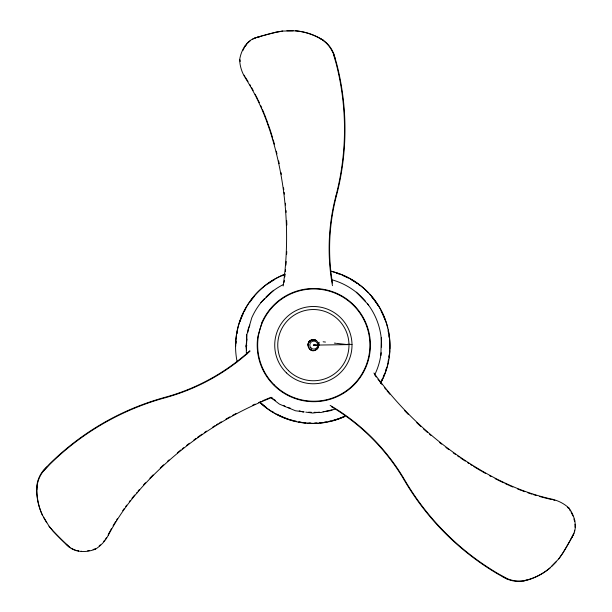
<?xml version="1.0" encoding="UTF-8"?>
<svg xmlns="http://www.w3.org/2000/svg" width="612" height="612" viewBox="0 0 612 612"><rect width="100%" height="100%" fill="white"/><g stroke="black" fill="none" stroke-linecap="round" stroke-linejoin="round"><path stroke-width="0.92" d="M246.292 352.428L246.69 334.71M246.514 348.174L246.468 349.988L245.932 345.887L246.865 345.765M246.613 343.646L246.82 334.726L251.784 317.743A67.779 67.779 0 0 1 264.652 298.419M380.901 355.48L381.307 337.755M42.511 515.312A61.996 61.56 -30 0 1 36.858 489.699L37.148 485.523A29.682 29.468 -30 0 1 42.664 472.059L49.832 464.347A260.949 259.113 -30 0 1 165.225 397.724A206.32 204.867 -30 0 0 250.025 351.15M318.064 347.853C308.907 358.686 302.504 335.843 316.014 340.394L311.883 339.912M319.127 342.269L318.783 345.214L313.367 345.137L347.884 344.61L347.945 344.074L347.547 344.617L336.745 343.37M307.928 345.222C307.76 341.159 312.617 338.291 316.083 340.44M245.978 346.239L246.927 339.033M247.799 332.415L248.25 328.942L249.841 325.102M573.88 533.098L573.352 534.498A22.116 21.963 45 0 1 571.218 538.43A324.383 322.103 45 0 1 570.177 540.327M502.238 576.435L507.83 579.35A29.682 29.468 45 0 0 522.258 581.186L526.366 580.39A61.996 61.56 45 0 0 549.645 568.296L559.123 558.488L562.879 553.064A324.383 322.103 45 0 0 571.539 538.109L574.209 532.777A22.116 21.963 45 0 0 575.372 525.417L574.852 520.957A33.584 33.346 45 0 0 568.892 507.991A36.605 36.345 45 0 0 552.093 499.224A223.311 221.743 45 0 1 503.798 482.44L497.862 479.578A346.759 344.319 45 0 1 373.917 373.022M283.172 285.965A346.759 344.319 -90 0 0 269.785 130.188L267.605 123.968A223.311 221.743 90 0 0 245.328 77.946A36.605 36.345 -90 0 1 239.644 59.869A33.584 33.346 -90 0 1 244.601 46.489L245.909 45.257M558.794 558.817L562.558 553.386A324.383 322.103 45 0 0 569.826 540.954M244.601 46.489L247.393 42.97A22.116 21.963 90 0 1 253.422 38.587L259.075 36.705A324.383 322.103 -90 0 1 275.775 32.252L282.27 31.074L295.91 30.837A61.996 61.56 90 0 1 320.918 38.747L324.383 41.088A29.682 29.468 90 0 1 333.288 52.594L335.177 58.607M245.06 46.489L246.911 44.003L246.452 44.003M308.639 342.506L309.534 341.305L311.883 339.928M138.083 491.038L139.314 489.608M46.696 467.025L42.435 471.668A29.682 29.468 -30 0 0 36.919 485.125L36.628 489.302A61.996 61.56 -30 0 0 42.282 514.914L49.304 526.611L53.573 531.644A324.383 322.103 -30 0 0 65.782 543.877L70.242 547.832A22.116 21.963 -30 0 0 77.051 550.861L81.495 551.519A33.584 33.346 -30 0 0 95.556 549.117A36.605 36.345 -30 0 0 108.37 535.163A223.311 221.743 -30 0 1 137.088 492.859L141.387 487.863A346.759 344.319 -30 0 1 272.133 397.364M549.966 567.974A61.996 61.56 45 0 1 526.687 580.069L522.579 580.865A29.682 29.468 45 0 1 508.151 579.021L506.721 578.868L498.52 574.416A260.949 259.113 45 0 1 404.303 480.198L404.624 479.877A206.32 204.867 45 0 0 330.128 405.381M552.093 499.224L551.772 499.545A223.311 221.743 45 0 1 539.363 496.401M568.892 507.991L568.571 508.312A36.605 36.345 45 0 0 567.37 507.264M574.852 520.957L574.53 521.279A33.584 33.346 45 0 0 573.926 518.961M523.933 580.65L523.612 580.972L526.687 580.069M573.781 533.901L571.218 538.43L571.539 538.109M551.657 566.429L556.078 562M315.432 345.137L313.367 345.137M260.873 302.55L273.686 290.302M309.481 341.366L310.59 340.494M256.772 37.539L259.534 36.705A324.383 322.103 90 0 1 262.296 35.901M324.811 411.578L321.116 412.473L314.071 412.312M325.737 411.348L332.048 409.811M334.741 409.153L330.09 410.774L323.075 411.7M265.072 35.121A324.383 322.103 90 0 1 276.234 32.252L282.729 31.074M319.533 412.167L312.793 413.054L305.763 412.128M286.898 30.738L293.156 30.738M275.775 32.252L276.234 32.252M259.075 36.705L259.534 36.705A22.116 21.963 90 0 0 255.242 37.975L253.873 38.587A22.116 21.963 -90 0 0 252.557 39.298M254.516 38.097L254.967 38.097M320.459 38.747L323.274 40.285L320.459 38.747A61.996 61.56 90 0 0 295.451 30.837M322.815 40.285L323.932 41.088A29.682 29.468 -90 0 1 332.829 52.594L333.731 53.718L336.386 62.661A260.949 259.113 90 0 1 336.386 195.909A206.32 204.867 90 0 0 332.469 283.042M239.644 59.869L240.103 59.869A36.605 36.345 -90 0 0 240.21 61.468M245.328 77.946L245.787 77.946A223.311 221.743 -90 0 1 248.036 81.572M267.605 123.968L268.064 123.968L270.244 130.188M332.469 285.666A206.32 204.867 90 0 1 335.927 195.909L336.386 195.909M308.532 412.19L311.301 412.251M349.024 344.204L352.007 344.548M323.121 341.794L325.469 342.062M334.359 343.095L335.996 343.286M304.195 411.922L295.504 410.774L287.127 407.309L290.593 408.319M76.821 550.463L78.282 550.785M299.253 410.851L300.982 411.356M301.846 411.616L303.43 412.075M311.967 350.378L309.534 348.978M497.541 479.9L503.477 482.761M507.042 578.547L498.841 574.094A260.949 259.113 45 0 1 404.624 479.877M275.408 400.401L271.33 397.915L279.386 404.104L286.447 407.11M283.57 405.358L285.2 406.353M70.013 547.442L68.796 546.57A22.116 21.963 -30 0 1 66.563 544.581M66.073 543.976L69.263 547.136M356.345 292.169L368.592 304.99M49.075 526.213L53.573 531.644M43.414 471.118L43.184 470.72L49.603 463.95A260.949 259.113 -30 0 1 164.995 397.326L165.225 397.724M136.859 492.461L137.088 492.859M108.14 534.766L108.37 535.163M95.556 549.117L95.327 548.727A33.584 33.346 -30 0 1 93.07 549.538M81.266 551.121L81.495 551.519M78.183 550.762L78.412 551.16M37.003 486.884L36.781 486.494L36.858 489.699M65.782 543.877L65.553 543.479A324.383 322.103 -30 0 1 53.841 531.774M43.574 517.347L46.703 522.763M333.272 53.718L335.927 62.661A260.949 259.113 -90 0 1 335.927 195.909M246.414 352.42L246.82 354.088M574.974 524.247L575.043 525.739A22.116 21.963 45 0 1 575.012 527.238M331.023 271.177A77.242 77.242 0 0 1 380.58 383.265M344.893 416.489A77.242 77.242 0 0 1 260.146 402.757M237.135 361.776A77.242 77.242 0 0 1 284.955 274.191M389.752 350.798A77.089 77.089 0 0 1 388.964 358.127M388.658 359.94A77.089 77.089 0 0 1 387.258 366.19M387.021 367.062A77.089 77.089 0 0 1 380.45 383.196M344.831 416.351A77.089 77.089 0 0 1 329.202 421.561M327.405 421.928A77.089 77.089 0 0 1 320.107 422.976M318.271 423.129A77.089 77.089 0 0 1 307.316 423.129M305.48 422.976A77.089 77.089 0 0 1 302.733 422.663M300.905 422.402A77.089 77.089 0 0 1 298.182 421.928M296.384 421.561A77.089 77.089 0 0 1 274.252 413.001M273.465 412.542A77.089 77.089 0 0 1 260.253 402.642M235.704 346.239A77.089 77.089 0 0 1 236.492 335.261M236.775 333.441A77.089 77.089 0 0 1 285.008 274.329M332.744 271.774A77.089 77.089 0 0 1 368.577 293.026M369.824 294.364A77.089 77.089 0 0 1 387.71 328.047M388.115 329.83A77.089 77.089 0 0 1 389.339 337.09M389.538 338.926A77.089 77.089 0 0 1 389.836 348.97M389.538 350.041A76.844 76.844 0 0 1 389.423 351.961M389.156 354.83A76.844 76.844 0 0 1 388.911 356.742M388.467 359.596A76.844 76.844 0 0 1 388.107 361.485M386.501 367.95A76.844 76.844 0 0 1 385.644 370.688M384.328 374.299A76.844 76.844 0 0 1 383.219 376.969M382.431 378.729A76.844 76.844 0 0 1 381.161 381.314M344.411 416.275A76.844 76.844 0 0 1 332.683 420.459M330.84 420.926A76.844 76.844 0 0 1 328.981 421.354M326.158 421.905A76.844 76.844 0 0 1 324.253 422.219M321.392 422.594A76.844 76.844 0 0 1 319.472 422.785M316.603 422.984A76.844 76.844 0 0 1 314.698 423.053M310.896 423.053A76.844 76.844 0 0 1 308.983 422.984M306.115 422.785A76.844 76.844 0 0 1 304.202 422.594M301.334 422.219A76.844 76.844 0 0 1 299.436 421.905M296.613 421.354A76.844 76.844 0 0 1 294.747 420.926M292.903 420.459A76.844 76.844 0 0 1 290.165 419.671M288.344 419.082A76.844 76.844 0 0 1 276.869 414.163M273.556 412.304A76.844 76.844 0 0 1 271.927 411.31M266.396 407.493A76.844 76.844 0 0 1 261.217 403.193M236.002 343.386A76.844 76.844 0 0 1 236.102 341.473M236.331 338.597A76.844 76.844 0 0 1 236.546 336.684M236.959 333.823A76.844 76.844 0 0 1 237.295 331.933M239.95 321.782A76.844 76.844 0 0 1 243.568 312.877M244.425 311.164A76.844 76.844 0 0 1 245.779 308.639M249.841 302.175A76.844 76.844 0 0 1 254.561 296.101M267.949 283.838A76.844 76.844 0 0 1 274.375 279.692M282.055 275.805A76.844 76.844 0 0 1 284.725 274.704M336.34 273.09A76.844 76.844 0 0 1 339.063 274.023M342.643 275.431A76.844 76.844 0 0 1 347.868 277.863M351.219 279.692A76.844 76.844 0 0 1 356.857 283.28M358.418 284.404A76.844 76.844 0 0 1 359.955 285.567M371.645 296.828A76.844 76.844 0 0 1 377.872 305.373M381.161 311.164A76.844 76.844 0 0 1 385.009 319.969M388.107 330.985A76.844 76.844 0 0 1 388.467 332.874M388.911 335.728A76.844 76.844 0 0 1 389.156 337.64M389.423 340.517A76.844 76.844 0 0 1 389.538 342.429M381.146 352.703A67.779 67.779 0 0 1 375.041 374.131M265.96 297.08A67.779 67.779 0 0 1 283.325 284.557M332.37 279.913A67.779 67.779 0 0 1 365.616 301.41M367.376 303.583A67.779 67.779 0 0 1 381.544 347.103M249.795 350.76A206.32 204.867 -30 0 1 164.995 397.326M143.613 484.781A346.759 344.319 -30 0 1 145.48 482.776M149.886 478.163A346.759 344.319 -30 0 1 153.084 474.927M160.275 467.935A346.759 344.319 -30 0 1 163.603 464.829M167.657 461.157A346.759 344.319 -30 0 1 169.019 459.949M177.335 452.842A346.759 344.319 -30 0 1 180.861 449.958M182.284 448.818A346.759 344.319 -30 0 1 183.715 447.686M186.591 445.444A346.759 344.319 -30 0 1 189.483 443.226M193.874 439.967A346.759 344.319 -30 0 1 196.085 438.36M197.569 437.297A346.759 344.319 -30 0 1 202.052 434.16M204.309 432.623A346.759 344.319 -30 0 1 206.581 431.093M212.693 427.122A346.759 344.319 -30 0 1 215.011 425.661M216.556 424.697A346.759 344.319 -30 0 1 218.109 423.741M219.67 422.8A346.759 344.319 -30 0 1 221.23 421.859M225.95 419.098A346.759 344.319 -30 0 1 229.921 416.849M232.315 415.525A346.759 344.319 -30 0 1 236.324 413.368M252.649 405.243A346.759 344.319 -30 0 1 255.127 404.096M258.455 402.604A346.759 344.319 -30 0 1 260.957 401.503M262.632 400.784A346.759 344.319 -30 0 1 267.681 398.664M268.523 398.32A346.759 344.319 -30 0 1 271.055 397.303M108.538 534.008A223.311 221.743 -30 0 1 110.152 531.002M110.565 530.252A223.311 221.743 -30 0 1 111.399 528.76M113.098 525.8A223.311 221.743 -30 0 1 115.722 521.409M116.624 519.955A223.311 221.743 -30 0 1 117.535 518.509M122.737 510.683A223.311 221.743 -30 0 1 124.213 508.595M125.712 506.514A223.311 221.743 -30 0 1 126.722 505.137M129.3 501.733A223.311 221.743 -30 0 1 130.348 500.387M131.94 498.375A223.311 221.743 -30 0 1 134.648 495.07M75.375 550.05A22.116 21.963 -30 0 1 71.283 548.23M89.207 550.532A33.584 33.346 -30 0 1 87.631 550.8M106.542 537.527A36.605 36.345 -30 0 1 105.654 538.851M104.706 540.136A36.605 36.345 -30 0 1 103.703 541.383M100.391 544.841A36.605 36.345 -30 0 1 99.19 545.889M331.337 406.613A206.32 204.867 45 0 1 404.303 480.198M496.73 479.487A346.759 344.319 45 0 1 495.116 478.645M491.092 476.511A346.759 344.319 45 0 1 489.485 475.639M485.5 473.428A346.759 344.319 45 0 1 482.34 471.623M481.552 471.171A346.759 344.319 45 0 1 473.726 466.489M472.181 465.533A346.759 344.319 45 0 1 470.636 464.562M469.098 463.59A346.759 344.319 45 0 1 467.56 462.603M465.273 461.111A346.759 344.319 45 0 1 460.721 458.074M459.214 457.049A346.759 344.319 45 0 1 457.715 456.009M455.473 454.441A346.759 344.319 45 0 1 453.247 452.857M448.833 449.636A346.759 344.319 45 0 1 445.911 447.448M441.581 444.105A346.759 344.319 45 0 1 439.439 442.415M430.986 435.469A346.759 344.319 45 0 1 429.593 434.283M427.528 432.493A346.759 344.319 45 0 1 423.435 428.874M420.735 426.419A346.759 344.319 45 0 1 416.734 422.685M408.273 414.393A346.759 344.319 45 0 1 404.456 410.468M389.844 394.189A346.759 344.319 45 0 1 386.937 390.685M385.782 389.27A346.759 344.319 45 0 1 384.634 387.855M381.804 384.282A346.759 344.319 45 0 1 379.57 381.398M379.019 380.672A346.759 344.319 45 0 1 377.918 379.218M376.288 377.03A346.759 344.319 45 0 1 374.666 374.827M536.089 495.437A223.311 221.743 45 0 1 533.641 494.687M532.012 494.167A223.311 221.743 45 0 1 527.957 492.821M524.736 491.688A223.311 221.743 45 0 1 522.334 490.801M521.531 490.503A223.311 221.743 45 0 1 517.553 488.957M512.818 486.999A223.311 221.743 45 0 1 508.901 485.285M508.121 484.933A223.311 221.743 45 0 1 505.022 483.495M569.497 509.612A33.584 33.346 45 0 1 570.369 510.959M571.164 512.343A33.584 33.346 45 0 1 572.878 515.947M574.645 530.206A22.116 21.963 45 0 1 574.316 531.667M553.317 499.928A36.605 36.345 45 0 1 554.855 500.379M270.519 131.06A346.759 344.319 -90 0 1 272.661 138.021M273.174 139.773A346.759 344.319 -90 0 1 274.421 144.157M276.287 151.202A346.759 344.319 -90 0 1 276.953 153.849M278.621 160.948A346.759 344.319 -90 0 1 279.21 163.618M281.015 172.553A346.759 344.319 -90 0 1 281.344 174.344M283.54 187.838A346.759 344.319 -90 0 1 283.8 189.644M284.159 192.352A346.759 344.319 -90 0 1 284.389 194.165M285.391 203.222A346.759 344.319 -90 0 1 285.567 205.035M286.026 210.49A346.759 344.319 -90 0 1 286.164 212.303M286.653 220.496A346.759 344.319 -90 0 1 286.837 225.048M286.76 251.478A346.759 344.319 -90 0 1 286.638 254.21M286.209 261.492A346.759 344.319 -90 0 1 285.934 265.126M285.544 269.67A346.759 344.319 -90 0 1 285.368 271.483M284.993 275.109A346.759 344.319 -90 0 1 284.787 276.922M284.351 280.541A346.759 344.319 -90 0 1 284.121 282.354M249.788 84.502A223.311 221.743 -90 0 1 250.645 85.978M251.494 87.462A223.311 221.743 -90 0 1 253.154 90.446M255.166 94.21A223.311 221.743 -90 0 1 255.954 95.724M256.344 96.489A223.311 221.743 -90 0 1 257.866 99.542M258.241 100.314A223.311 221.743 -90 0 1 259.343 102.625M260.773 105.731A223.311 221.743 -90 0 1 261.814 108.072M262.494 109.64A223.311 221.743 -90 0 1 264.139 113.58M264.46 114.368A223.311 221.743 -90 0 1 266.013 118.345M266.319 119.149A223.311 221.743 -90 0 1 267.781 123.165M262.992 35.703A324.383 322.103 90 0 1 264.376 35.312M242.78 50.697A33.584 33.346 90 0 1 244.639 47.17M247.852 42.97A22.116 21.963 -90 0 1 250.078 40.973M244.961 76.584A36.605 36.345 -90 0 1 244.196 75.184M318.798 345.084L318.791 345.137A5.424 5.424 0 0 1 310.651 349.834A5.424 5.424 0 0 1 310.651 340.44A5.424 5.424 0 0 1 318.791 345.137M262.012 322.256L257.866 336.439A56.595 56.595 0 0 0 329.585 399.445A56.595 56.595 0 0 0 356.383 307.813A56.595 56.595 0 0 0 262.012 322.256M288.566 370.704A35.618 35.618 0 0 0 347.907 353.828A35.618 35.618 0 0 0 303.628 310.881A35.618 35.618 0 0 0 288.566 370.704M286.462 372.876A38.648 38.648 0 0 0 350.844 354.57A38.648 38.648 0 0 0 302.795 307.966A38.648 38.648 0 0 0 286.462 372.876M310.957 347.937A4.016 4.016 0 0 0 317.674 346.132A4.016 4.016 0 0 0 312.755 341.213A4.016 4.016 0 0 0 310.957 347.937M274.107 384.78A56.128 56.128 0 0 0 368.011 359.619A56.128 56.128 0 0 0 299.268 290.876A56.128 56.128 0 0 0 274.107 384.78"/></g></svg>
